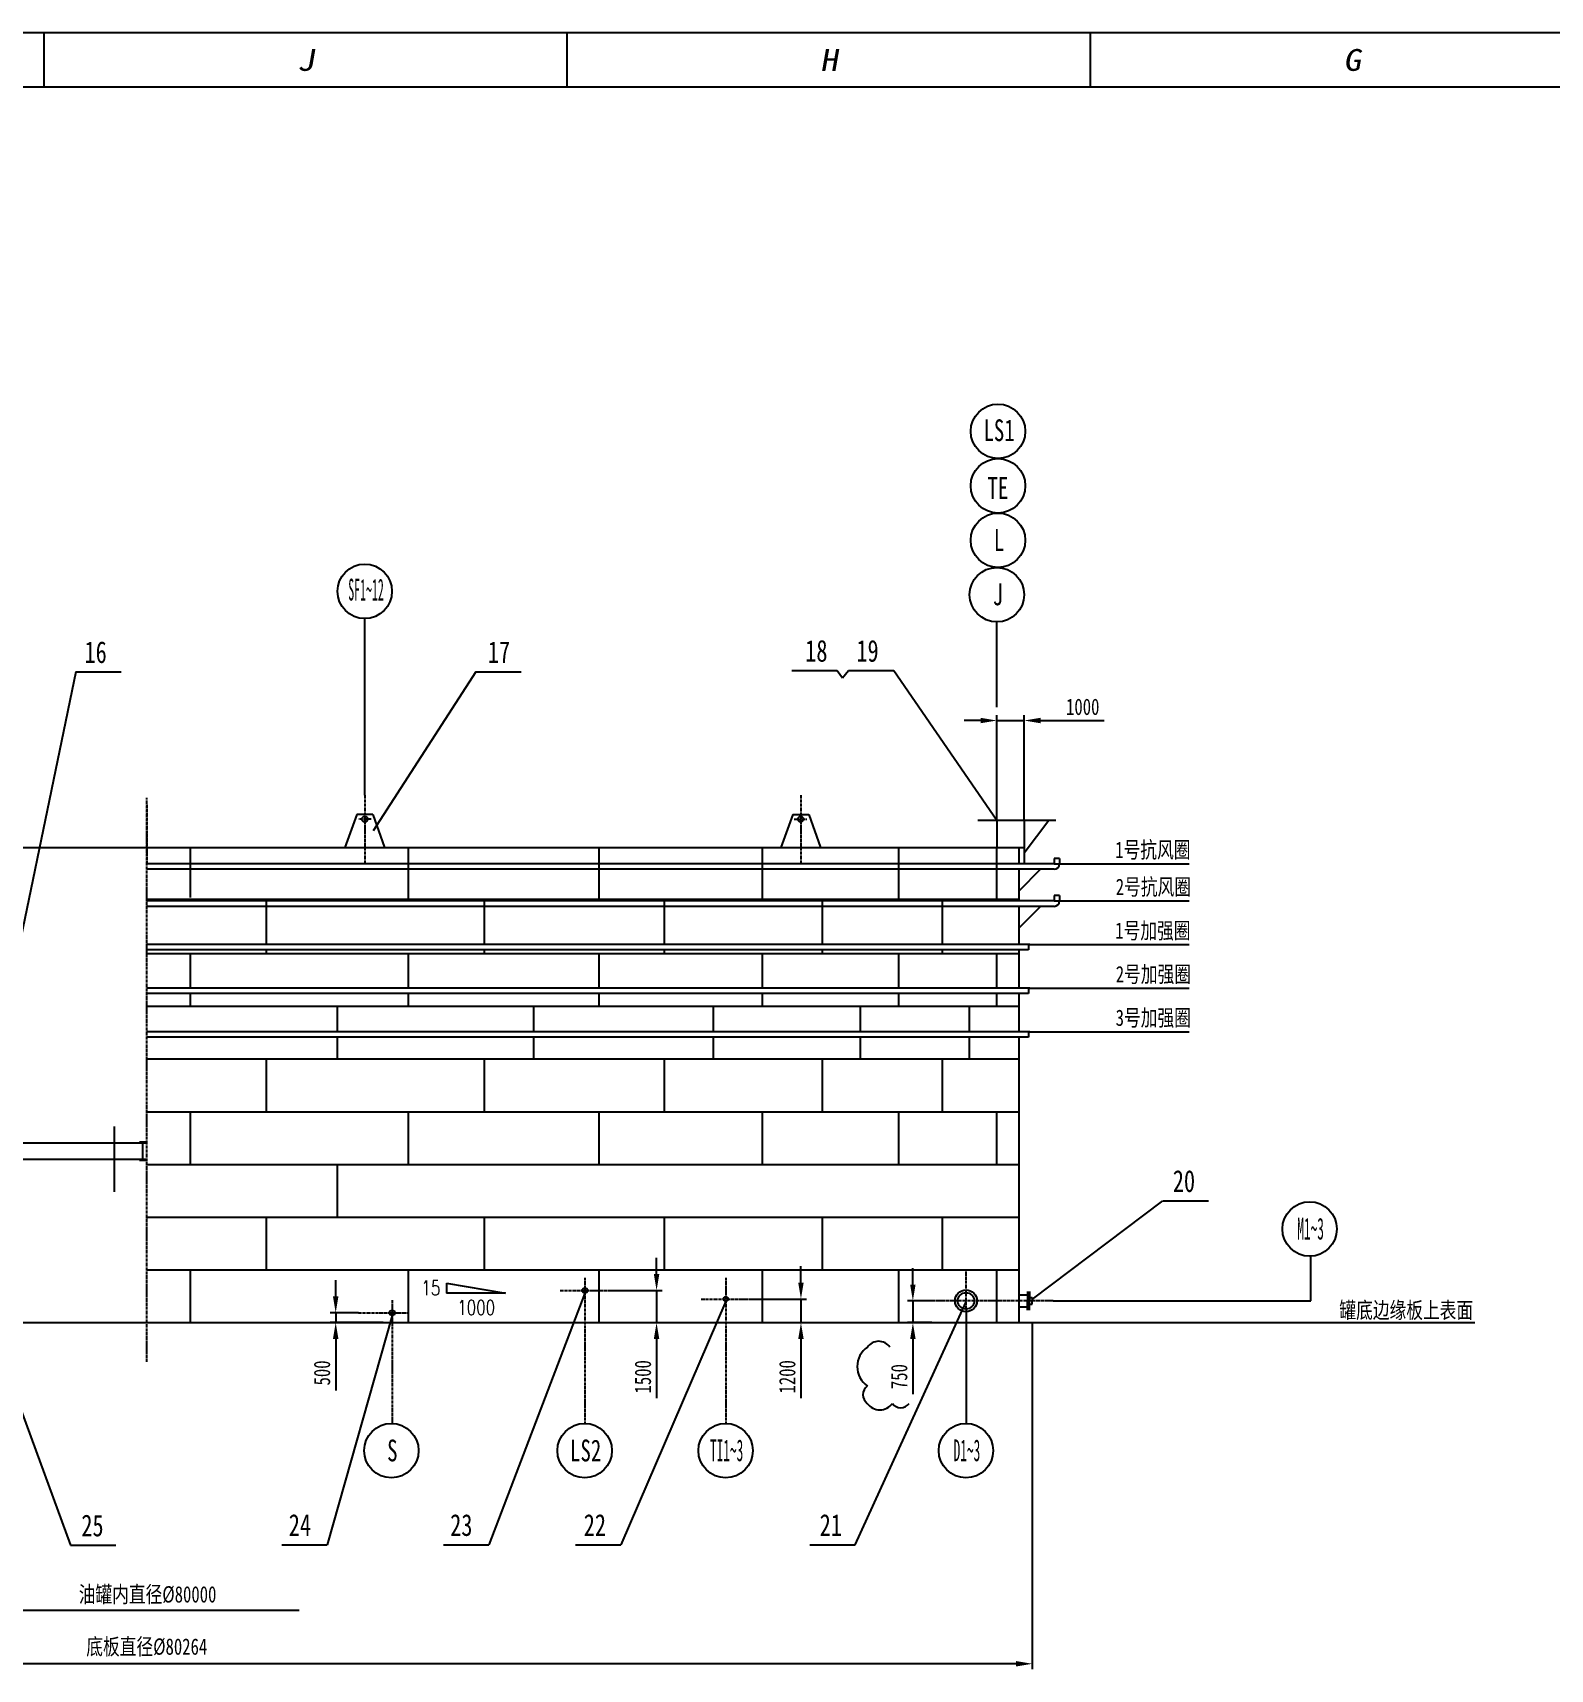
# Model space of a CAD drawing. Header units: inches. Extents: x 8 to 1207, y 9 to 860.
# Drawn here: x 324.6 to 603.1, y 554.9 to 855.3 of the extents above; entities that cross this region are included whole.
import ezdxf
from ezdxf.enums import TextEntityAlignment as Align

# ---------------------------------------------------------------- set-up
doc = ezdxf.new("R2010")
doc.units = ezdxf.units.IN
doc.header["$MEASUREMENT"] = 0
doc.linetypes.add('LICENT1', pattern=[0.59, 0.5, -0.03, 0.03, -0.03])
for name, color, linetype in [('1', 2, 'Continuous'), ('2', 1, 'Continuous'), ('3', 3, 'LICENT1'), ('L2008-A', 1, 'Continuous')]:
    doc.layers.add(name, color=color, linetype=linetype)
doc.styles.add('HZ', font='NSimSun.ttf', dxfattribs={"width": 0.75})
doc.styles.add('SIMPLEX', font='simplex.shx', dxfattribs={"width": 0.75, "bigfont": 'SBTXT.shx'})

msp = doc.modelspace()

# ---------------------------------------------------------------- linework, layer by layer
at = {"layer": '1', "linetype": 'Continuous'}
for p, q in [((385.56, 715.34), (385.56, 747.74)), ((501.56, 731.49), (501.56, 747.12)), ((332.56, 737.96), (314.64, 651.52)), ((332.56, 737.96), (340.88, 737.96)), ((405.94, 737.96), (387.13, 708.76)), ((405.94, 737.96), (414.26, 737.96)), ((463.93, 738.2), (472.25, 738.2)), ((472.25, 738.2), (473.21, 736.84)), ((473.21, 736.84), (474.31, 738.2)), ((474.31, 738.2), (482.62, 738.2)), ((482.62, 738.2), (501.56, 710.72)), ((501.56, 710.72), (501.56, 730.03)), ((506.56, 710.72), (506.56, 730.03)), ((498.56, 729.03), (495.56, 729.03)), ((501.56, 729.03), (506.56, 729.03)), ((509.56, 729.03), (521.25, 729.03)), ((512.06, 702.72), (536.84, 702.72)), ((512.06, 695.92), (536.84, 695.92)), ((507.58, 687.92), (536.84, 687.92)), ((507.58, 679.92), (536.84, 679.92)), ((507.58, 671.92), (536.84, 671.92)), ((531.96, 640.89), (508.01, 622.82)), ((532.05, 640.89), (540.36, 640.89)), ((439.11, 627.42), (439.11, 630.42)), ((465.6, 625.86), (465.6, 628.86)), ((486.14, 625.52), (486.14, 628.52)), ((559.14, 622.52), (559.14, 630.71)), ((380.23, 623.32), (380.23, 626.32)), ((425.96, 623.92), (408.33, 577.77)), ((430.75, 624.42), (440.11, 624.42)), ((451.82, 622.44), (432.55, 577.77)), ((439.11, 624.42), (439.11, 618.52)), ((456.61, 622.86), (466.6, 622.86)), ((465.6, 622.86), (465.6, 618.52)), ((475.57, 577.77), (495.89, 622.31)), ((489.63, 622.52), (485.14, 622.52)), ((486.14, 622.52), (486.14, 618.52)), ((511.86, 622.52), (559.14, 622.52)), ((315.85, 620.51), (331.55, 577.69)), ((390.58, 619.83), (378.65, 577.77)), ((384.4, 620.32), (379.23, 620.32)), ((380.23, 620.32), (380.23, 618.52)), ((388.95, 618.52), (379.23, 618.52)), ((430.75, 618.52), (440.11, 618.52)), ((456.61, 618.52), (466.6, 618.52)), ((489.63, 618.52), (485.14, 618.52)), ((508.05, 618.52), (589.24, 618.52)), ((508.05, 618.52), (508.05, 554.91)), ((380.23, 615.52), (380.23, 606.07)), ((439.11, 615.52), (439.11, 604.64)), ((465.6, 615.52), (465.6, 604.64)), ((486.14, 615.52), (486.14, 605.4)), ((331.55, 577.69), (339.87, 577.69)), ((370.33, 577.77), (378.65, 577.77)), ((400.01, 577.77), (408.33, 577.77)), ((424.24, 577.77), (432.55, 577.77)), ((467.26, 577.77), (475.57, 577.77)), ((188.56, 565.78), (373.51, 565.78)), ((505.05, 555.91), (186.06, 555.91))]:
    msp.add_line(p, q, dxfattribs=at)
at = {"layer": '1'}
for p, q in [((400.57, 625.74), (400.57, 623.94)), ((400.57, 625.74), (411.37, 623.94)), ((411.37, 623.94), (400.57, 623.94)), ((495.89, 620.98), (495.89, 600.03))]:
    msp.add_line(p, q, dxfattribs=at)
for centre in [(501.76, 782.11), (501.76, 772.11), (501.76, 762.11), (385.56, 752.74), (501.56, 752.12), (558.94, 635.71), (390.45, 595.03), (425.92, 595.03), (451.78, 595.03), (495.88, 595.03)]:
    msp.add_circle(centre, 5, dxfattribs=at)
at = {"layer": '1', "color": 6, "linetype": 'Continuous'}
for centre, radius, start, end in [((480.29, 610.45), 4.36, 125, 235), ((479.86, 612.57), 2.53, 35, 145), ((478.89, 605.29), 1.93, 125, 235), ((480.08, 605.32), 2.81, 215, 325), ((483.92, 604.79), 1.89, 215, 325)]:
    msp.add_arc(centre, radius, start, end, dxfattribs=at)
at = {"layer": '1', "linetype": 'Continuous'}
for points in [[(498.56, 729.53), (498.56, 728.53), (501.56, 729.03)], [(509.56, 729.53), (509.56, 728.53), (506.56, 729.03)], [(438.61, 627.42), (439.61, 627.42), (439.11, 624.42)], [(465.1, 625.86), (466.1, 625.86), (465.6, 622.86)], [(485.64, 625.52), (486.64, 625.52), (486.14, 622.52)], [(379.73, 623.32), (380.73, 623.32), (380.23, 620.32)], [(379.73, 615.52), (380.73, 615.52), (380.23, 618.52)], [(438.61, 615.52), (439.61, 615.52), (439.11, 618.52)], [(465.1, 615.52), (466.1, 615.52), (465.6, 618.52)], [(485.64, 615.52), (486.64, 615.52), (486.14, 618.52)], [(505.05, 556.41), (505.05, 555.41), (508.05, 555.91)]]:
    msp.add_solid(points, dxfattribs=at)
at = {"layer": '2', "linetype": 'Continuous'}
for p, q in [((384.1, 711.8), (381.91, 705.72)), ((387.02, 711.8), (384.1, 711.8)), ((387.02, 711.8), (389.21, 705.72)), ((464.1, 711.8), (461.91, 705.72)), ((464.1, 711.8), (467.02, 711.8)), ((467.02, 711.8), (469.21, 705.72)), ((498.06, 710.72), (512.35, 710.72)), ((501.56, 710.72), (501.56, 705.72)), ((506.56, 710.72), (506.56, 702.72)), ((506.56, 704.72), (511.06, 710.72)), ((183.02, 705.72), (506.56, 705.72)), ((353.56, 696.54), (353.56, 705.72)), ((393.56, 696.23), (393.56, 705.72)), ((428.56, 696.23), (428.56, 705.72)), ((458.56, 696.23), (458.56, 705.72)), ((483.56, 696.23), (483.56, 705.72)), ((501.56, 696.23), (501.56, 705.72)), ((505.56, 705.72), (505.56, 702.72)), ((512.06, 703.72), (512.06, 702.72)), ((513.06, 703.72), (512.06, 703.72)), ((513.06, 703.72), (513.06, 702.72)), ((512.06, 702.72), (345.56, 702.72)), ((512.06, 701.72), (345.56, 701.72)), ((509.56, 701.72), (505.56, 697.72)), ((505.56, 701.72), (505.56, 695.92)), ((513.06, 696.92), (512.06, 696.92)), ((512.06, 696.92), (512.06, 695.92)), ((513.06, 696.92), (513.06, 695.92)), ((345.56, 696.23), (505.56, 696.23)), ((512.06, 695.92), (345.56, 695.92)), ((512.06, 694.92), (345.56, 694.92)), ((367.56, 687.92), (367.56, 696.23)), ((407.56, 687.92), (407.56, 696.23)), ((440.56, 687.92), (440.56, 696.23)), ((469.56, 687.92), (469.56, 696.23)), ((491.56, 687.92), (491.56, 696.23)), ((509.56, 694.92), (505.56, 690.92)), ((505.56, 694.92), (505.56, 687.92)), ((507.58, 687.92), (345.56, 687.92)), ((507.36, 687.92), (507.36, 686.92)), ((507.36, 686.92), (345.56, 686.92)), ((345.56, 686.28), (505.56, 686.28)), ((353.56, 679.92), (353.56, 686.28)), ((367.56, 686.28), (367.56, 686.92)), ((393.56, 679.92), (393.56, 686.28)), ((407.56, 686.28), (407.56, 686.92)), ((428.56, 679.92), (428.56, 686.28)), ((440.56, 686.28), (440.56, 686.92)), ((458.56, 679.92), (458.56, 686.28)), ((469.56, 686.28), (469.56, 686.92)), ((483.56, 679.92), (483.56, 686.28)), ((491.56, 686.28), (491.56, 686.92)), ((501.56, 679.92), (501.56, 686.28)), ((505.56, 686.92), (505.56, 679.92)), ((507.58, 679.92), (345.56, 679.92)), ((507.36, 678.92), (345.56, 678.92)), ((353.56, 676.6), (353.56, 678.92)), ((393.56, 676.6), (393.56, 678.92)), ((428.56, 676.6), (428.56, 678.92)), ((458.56, 676.6), (458.56, 678.92)), ((483.56, 676.6), (483.56, 678.92)), ((501.56, 676.6), (501.56, 678.92)), ((505.56, 678.92), (505.56, 671.92)), ((507.36, 679.92), (507.36, 678.92)), ((345.56, 676.6), (505.56, 676.6)), ((380.56, 671.92), (380.56, 676.6)), ((416.56, 671.92), (416.56, 676.6)), ((449.56, 671.92), (449.56, 676.6)), ((476.56, 671.92), (476.56, 676.6)), ((496.56, 671.92), (496.56, 676.6)), ((507.58, 671.92), (345.56, 671.92)), ((507.36, 670.92), (345.56, 670.92)), ((380.56, 666.92), (380.56, 670.92)), ((416.56, 666.92), (416.56, 670.92)), ((449.56, 666.92), (449.56, 670.92)), ((476.56, 666.92), (476.56, 670.92)), ((496.56, 666.92), (496.56, 670.92)), ((505.56, 670.92), (505.56, 618.52)), ((507.36, 671.92), (507.36, 670.92)), ((345.56, 666.92), (505.56, 666.92)), ((367.56, 657.24), (367.56, 666.92)), ((407.56, 657.24), (407.56, 666.92)), ((440.56, 657.24), (440.56, 666.92)), ((469.56, 657.24), (469.56, 666.92)), ((491.56, 657.24), (491.56, 666.92)), ((345.56, 657.24), (505.56, 657.24)), ((353.56, 647.56), (353.56, 657.24)), ((393.56, 647.56), (393.56, 657.24)), ((428.56, 647.56), (428.56, 657.24)), ((458.56, 647.56), (458.56, 657.24)), ((483.56, 647.56), (483.56, 657.24)), ((501.56, 647.56), (501.56, 657.24)), ((339.56, 654.52), (339.56, 642.52)), ((265.76, 651.52), (345.56, 651.52)), ((344.2, 651.7), (345.56, 651.7)), ((344.79, 651.52), (344.79, 648.52)), ((245.56, 648.52), (345.56, 648.52)), ((344.2, 648.33), (345.56, 648.33)), ((345.56, 647.56), (505.56, 647.56)), ((380.56, 637.88), (380.56, 647.56)), ((345.56, 637.88), (505.56, 637.88)), ((367.56, 628.2), (367.56, 637.88)), ((407.56, 628.2), (407.56, 637.88)), ((440.56, 628.2), (440.56, 637.88)), ((469.56, 628.2), (469.56, 637.88)), ((491.56, 628.2), (491.56, 637.88)), ((345.56, 628.2), (505.56, 628.2)), ((353.56, 618.52), (353.56, 628.2)), ((393.56, 618.52), (393.56, 628.2)), ((428.56, 618.52), (428.56, 628.2)), ((458.56, 618.52), (458.56, 628.2)), ((483.56, 618.52), (483.56, 628.2)), ((501.56, 618.52), (501.56, 628.2)), ((505.56, 623.61), (507.15, 623.61)), ((507.15, 624.23), (507.15, 622.52)), ((507.15, 620.81), (507.15, 622.52)), ((507.55, 624.23), (507.55, 622.68)), ((507.55, 623.11), (508.01, 623.11)), ((507.55, 620.81), (507.55, 622.68)), ((507.55, 621.93), (508.01, 621.93)), ((508.01, 623.11), (508.01, 622.52)), ((508.01, 621.93), (508.01, 622.52)), ((505.56, 621.44), (507.15, 621.44)), ((183.06, 618.52), (510.87, 618.52))]:
    msp.add_line(p, q, dxfattribs=at)
for centre, radius in [((385.56, 710.94), 0.518), ((465.55, 710.94), 0.518), ((425.96, 624.42), 0.494), ((451.82, 622.86), 0.412), ((495.89, 622.52), 2), ((495.89, 622.52), 1.5), ((390.58, 620.32), 0.494)]:
    msp.add_circle(centre, radius, dxfattribs=at)
for centre in [(512.06, 702.72), (512.06, 695.92)]:
    msp.add_arc(centre, 1, 270, 0, dxfattribs=at)
at = {"layer": '3'}
for p, q in [((385.56, 715.34), (385.56, 702.72)), ((465.56, 715.34), (465.56, 702.72)), ((345.56, 611.34), (345.56, 714.83)), ((345.56, 713.64), (345.56, 702.72)), ((386.76, 710.94), (384.41, 710.94)), ((464.36, 710.94), (466.71, 710.94)), ((495.89, 620.91), (495.89, 628.02)), ((425.96, 626.73), (425.96, 600.03)), ((451.82, 626.73), (451.82, 600.03)), ((390.58, 622.63), (390.58, 600.03)), ((421.41, 624.42), (430.75, 624.42)), ((447.27, 622.86), (456.61, 622.86)), ((511.86, 622.52), (486.75, 622.52)), ((384.4, 620.32), (393.75, 620.32))]:
    msp.add_line(p, q, dxfattribs=at)
at = {"layer": 'L2008-A', "color": 7, "linetype": 'Continuous'}
for p, q in [((1201.71, 855.26), (12.71, 855.26)), ((326.71, 845.26), (326.71, 855.26)), ((422.71, 845.26), (422.71, 855.26)), ((518.71, 845.26), (518.71, 855.26)), ((1191.71, 845.26), (37.71, 845.26))]:
    msp.add_line(p, q, dxfattribs=at)

# ---------------------------------------------------------------- texts
at = {"layer": '1', "style": 'HZ'}
for s, width, p in [('LS1', 0.7, (501.96, 782.3)), ('TE', 0.7, (501.75, 771.71)), ('L', 0.7, (501.94, 762.15)), ('SF1~12', 0.4, (385.8, 753.05)), ('J', 0.7, (501.74, 752.15)), ('M1~3', 0.45, (559.12, 635.74)), ('S', 0.7, (390.63, 595.06)), ('LS2', 0.7, (426.1, 595.06)), ('TI1~3', 0.45, (451.96, 595.06)), ('D1~3', 0.45, (496.06, 595.06))]:
    msp.add_text(s, height=4, dxfattribs=dict(at, width=width)).set_placement(p, align=Align.MIDDLE)
at = {"layer": '1', "linetype": 'Continuous', "style": 'HZ', "width": 0.75}
for s, height, p in [('16', 4, (334.14, 739.58)), ('17', 4, (408.15, 739.58)), ('18', 4, (466.39, 739.82)), ('19', 4, (475.78, 739.82)), ('1\\M+5BAC5\\M+5BFB9\\M+5B7E7\\M+5C8A6', 3, (523.27, 703.81)), ('2\\M+5BAC5\\M+5BFB9\\M+5B7E7\\M+5C8A6', 3, (523.37, 697.01)), ('1\\M+5BAC5\\M+5BCD3\\M+5C7BF\\M+5C8A6', 3, (523.27, 688.98)), ('2\\M+5BAC5\\M+5BCD3\\M+5C7BF\\M+5C8A6', 3, (523.37, 680.98)), ('3\\M+5BAC5\\M+5BCD3\\M+5C7BF\\M+5C8A6', 3, (523.35, 672.98)), ('20', 4, (533.84, 642.51)), (' \\M+5B9DE\\M+5B5D7\\M+5B1DF\\M+5D4B5\\M+5B0E5\\M+5C9CF\\M+5B1ED\\M+5C3E6', 3, (562.87, 619.32)), ('25', 4, (333.56, 579.3)), ('24', 4, (371.62, 579.38)), ('23', 4, (401.24, 579.38)), ('22', 4, (425.75, 579.38)), ('21', 4, (469.04, 579.38)), ('\\M+5D3CD\\M+5B9DE\\M+5C4DA\\M+5D6B1\\M+5BEB6Ø80000', 3, (333.07, 567.16))]:
    msp.add_text(s, height=height, dxfattribs=at).set_placement(p)
at = {"layer": '1', "style": 'SIMPLEX', "width": 0.75}
for s, p in [('15', (395.95, 623.55)), ('1000', (402.54, 619.94))]:
    msp.add_text(s, height=2.7, dxfattribs=at).set_placement(p)
at = {"layer": '1', "linetype": 'Continuous', "char_height": 3, "attachment_point": 5, "style": 'HZ'}
for s, insert in [('\\A1;1000', (517.31, 731.53)), ('\\A1;底板直径%%c80264', (345.56, 558.9))]:
    msp.add_mtext(s, dxfattribs=dict(at, insert=insert))
at = {"layer": '1', "linetype": 'Continuous', "char_height": 3, "attachment_point": 5, "rotation": 90, "style": 'HZ'}
for s, insert in [('\\A1;500', (377.73, 609.29)), ('\\A1;1500', (436.61, 608.58)), ('\\A1;1200', (463.1, 608.58)), ('\\A1;750', (483.64, 608.62))]:
    msp.add_mtext(s, dxfattribs=dict(at, insert=insert))
at = {"layer": 'L2008-A', "color": 7, "linetype": 'Continuous', "oblique": 10, "width": 1.2}
for s, p, p2 in [('J', (373.11, 848.26), (376.31, 848.26)), ('H', (469.11, 848.26), (472.31, 848.26)), ('G', (565.11, 848.26), (568.31, 848.26))]:
    msp.add_text(s, height=4, dxfattribs=at).set_placement(p, p2, align=Align.FIT)

doc.saveas('drawing.dxf')
